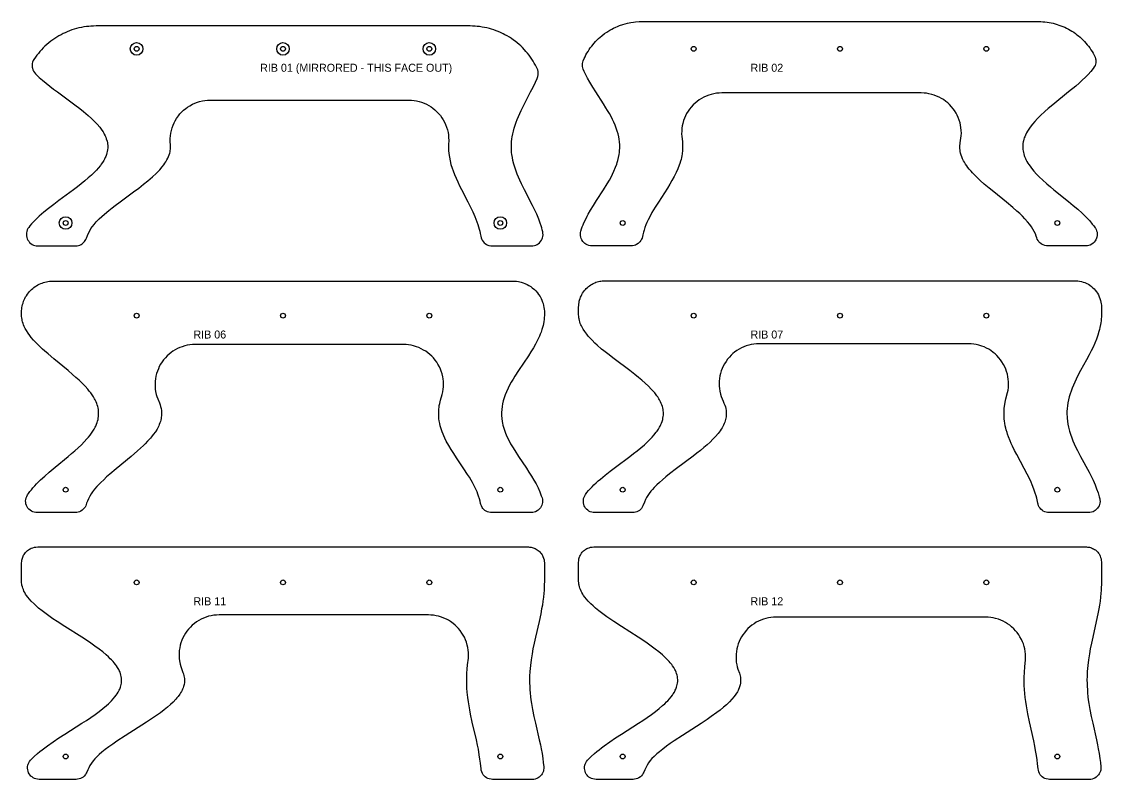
# Model space of a CAD drawing. Header units: millimetres. Extents: x 0 to 4812, y -2332 to 403.
# Drawn here: x 0 to 1889, y -933 to 392 of the extents above; entities that cross this region are included whole.
import ezdxf
from ezdxf.enums import TextEntityAlignment as Align

# ---------------------------------------------------------------- set-up
doc = ezdxf.new("R2010")
doc.units = ezdxf.units.MM
for name, color, linetype in [('CUT_HOLES', 5, 'Continuous'), ('CUT_OUTSIDE', 1, 'Continuous'), ('LABEL', 7, 'Continuous'), ('POCKET_COUNTERBORE_10MM', 3, 'Continuous')]:
    doc.layers.add(name, color=color, linetype=linetype)

msp = doc.modelspace()

# ---------------------------------------------------------------- linework, layer by layer
at = {"layer": 'CUT_HOLES'}
for centre in [(201.2, 344.4), (457.2, 344.4), (713.2, 344.4), (1175.6, 344.4), (1431.6, 344.4), (1687.6, 344.4), (77, 40), (837.4, 40), (1051.4, 40), (1811.8, 40), (201.2, -122), (457.2, -122), (713.2, -122), (1175.6, -122), (1431.6, -122), (1687.6, -122), (77, -426.4), (837.4, -426.4), (1051.4, -426.4), (1811.8, -426.4), (201.2, -588.4), (457.2, -588.4), (713.2, -588.4), (1175.6, -588.4), (1431.6, -588.4), (1687.6, -588.4), (77, -892.8), (837.4, -892.8), (1051.4, -892.8), (1811.8, -892.8)]:
    msp.add_circle(centre, 4.25, dxfattribs=at)
at = {"layer": 'CUT_OUTSIDE'}
for points in [[(892, 0), (894.4, 0.1), (896.9, 0.6), (899.3, 1.4), (901.6, 2.4), (903.8, 3.8), (905.8, 5.4), (907.8, 7.7), (909.3, 9.8), (910.4, 12), (911.2, 13.9), (911.8, 16.4), (912.1, 19.5), (912, 22), (911.6, 24.4), (910.8, 27.9), (909.8, 31.6), (908.8, 35), (907.2, 39.9), (904.6, 46.9), (901.1, 55.3), (897.9, 62.3), (893.8, 70.7), (879.6, 98.1), (874.5, 108.3), (871.3, 115.1), (869.1, 120.2), (866.9, 125.4), (864.9, 130.6), (862.6, 137.3), (861.1, 142.6), (859.4, 149.3), (858.4, 154.5), (857.6, 159.7), (857.2, 163.1), (857, 166.3), (856.8, 171.6), (856.8, 176.8), (857.1, 181.8), (857.6, 186.9), (858.2, 190.5), (859.1, 195.6), (860.2, 200.6), (861.6, 205.7), (863.2, 210.9), (865, 216), (866.9, 221), (869.1, 226.2), (871.3, 231.3), (873.7, 236.5), (879.7, 248.5), (890.3, 269), (894.7, 277.5), (898.8, 286), (901.8, 292.8), (903, 296), (903.6, 298.8), (903.8, 302.2), (903.5, 305), (902.8, 307.7), (901.8, 310.2), (900.8, 312.2), (898.9, 315.9), (896.8, 319.7), (894.9, 322.8), (892.7, 326.4), (890.2, 329.9), (887.8, 333.2), (884.7, 337.1), (882.3, 339.9), (879.5, 343), (876.1, 346.6), (873, 349.5), (870.4, 351.9), (866.6, 355.1), (863.3, 357.7), (860.4, 359.9), (856.9, 362.3), (853.4, 364.6), (849.1, 367.2), (845.4, 369.2), (842.2, 370.9), (837.7, 373), (833.9, 374.6), (829.9, 376.2), (825.8, 377.6), (821.9, 378.9), (818.3, 379.9), (813.6, 381.1), (809.5, 382), (805.9, 382.6), (801.1, 383.3), (796.8, 383.8), (793.2, 384.1), (789, 384.3), (784.6, 384.4), (130.2, 384.4), (125.5, 384.3), (121.2, 384.1), (117.6, 383.8), (113.3, 383.3), (109.1, 382.7), (105, 382), (100.1, 380.9), (96.1, 379.9), (91.9, 378.7), (87.9, 377.4), (83.9, 376), (80, 374.4), (76.1, 372.7), (72.8, 371.1), (69, 369.2), (65.3, 367.1), (61.6, 364.9), (58, 362.7), (54.5, 360.2), (51.1, 357.7), (47.8, 355.1), (44, 351.9), (40.9, 349.1), (37.8, 346.1), (34.9, 343), (32.1, 339.9), (29.3, 336.6), (26.6, 333.2), (24.2, 329.9), (21.6, 326.1), (20.3, 323.8), (19.3, 321.3), (18.6, 318.7), (18.3, 315.4), (18.5, 312.7), (18.8, 310.5), (19.6, 307.9), (20.8, 305.5), (22.3, 303.2), (24.3, 300.8), (27.1, 298.1), (30.9, 294.6), (36.7, 289.4), (42.8, 284.4), (49.3, 279.2), (56, 274.1), (62.8, 269), (92.9, 246.8), (101.8, 240), (108.2, 234.9), (116.4, 228), (122.1, 222.9), (127.4, 217.7), (132.3, 212.6), (136.6, 207.4), (139.1, 204.2), (140.4, 202.3), (142.5, 199.1), (143.6, 197.3), (144.7, 195.3), (146.2, 192.3), (147.1, 190.2), (148.2, 187.2), (149.4, 183.3), (150, 180.4), (150.3, 178.3), (150.6, 175.3), (150.7, 173.4), (150.6, 171.3), (150.3, 168), (149.8, 165), (149.3, 162.8), (148.3, 159.5), (147.2, 156.4), (146.3, 154.3), (144.8, 151.3), (143.6, 149.2), (141.7, 146), (139.4, 142.7), (137.9, 140.7), (133.8, 135.6), (130.8, 132.2), (127.6, 128.9), (122.4, 123.8), (116.7, 118.7), (110.7, 113.6), (104.3, 108.4), (97.8, 103.3), (91, 98.1), (65.4, 79.3), (56.2, 72.5), (47.3, 65.6), (38.9, 58.8), (34.9, 55.3), (31, 51.9), (27.3, 48.5), (23.8, 45.1), (20.5, 41.6), (17.6, 38.5), (14.7, 35), (12.5, 32.2), (11.1, 30.1), (9.9, 27.8), (9.1, 25.3), (8.6, 22.8), (8.4, 20.2), (8.5, 17.6), (9.1, 14.5), (9.8, 12.5), (10.9, 10.2), (12.4, 8), (14.1, 6), (16.4, 4), (18.6, 2.5), (21, 1.4), (22.9, 0.8), (25.5, 0.2), (28.5, 0), (94.6, 0), (97.2, 0.2), (99.7, 0.7), (101.6, 1.3), (104.3, 2.6), (106, 3.7), (107.9, 5.2), (110, 7.4), (111.4, 9.4), (112.4, 11.2), (113.4, 13.6), (115, 18.1), (116.8, 22.2), (119.1, 26.5), (121.4, 30.3), (124, 34), (126.8, 37.5), (130.7, 41.9), (135.9, 47.1), (140.4, 51.3), (145.2, 55.6), (152.4, 61.6), (158.3, 66.4), (163.9, 70.7), (172.3, 77), (196, 94.5), (204.8, 101), (213.4, 107.6), (221, 113.8), (228.9, 120.6), (235.5, 126.8), (238.2, 129.4), (241.6, 133.1), (246, 138.3), (248.6, 141.6), (250.8, 144.6), (252.4, 147.1), (254.3, 150.4), (255.9, 153.5), (257.2, 156.4), (258.2, 159), (259.2, 162.3), (259.7, 164.5), (260.1, 166.7), (260.4, 168.8), (260.6, 171), (260.6, 173.1), (260.6, 175.2), (260.1, 183.1), (260.1, 187.5), (260.4, 192.4), (261.1, 197), (262.1, 201.9), (263.5, 206.6), (265, 211), (266.8, 215), (268.6, 218.6), (271.1, 222.8), (274.2, 227.2), (276.9, 230.6), (279.6, 233.5), (283.1, 237), (287.2, 240.4), (290.4, 242.7), (294.1, 245.1), (298.8, 247.6), (303.3, 249.7), (307.4, 251.2), (311.2, 252.4), (316.3, 253.6), (320.5, 254.3), (324.9, 254.8), (330.1, 255), (676.9, 255), (681.9, 254.8), (686.5, 254.4), (691, 253.6), (695.5, 252.6), (699.8, 251.2), (704.1, 249.6), (708.3, 247.7), (712.5, 245.4), (716.4, 242.9), (719.6, 240.6), (723, 237.9), (726.5, 234.6), (729.5, 231.5), (732.6, 227.8), (735.2, 224), (737.7, 220.2), (739.7, 216.4), (741.7, 212), (743.5, 207.3), (744.8, 202.9), (745.9, 198.2), (746.6, 193.9), (747, 189.1), (747.1, 184.8), (746.8, 176.4), (746.8, 172.1), (747, 166.5), (747.4, 161.3), (748.3, 155), (749.5, 148.9), (751.1, 142.4), (753.1, 136), (754.8, 131.1), (757.2, 124.7), (760, 118.2), (762.9, 111.7), (766, 105.2), (769.3, 98.7), (780.5, 77.2), (784.8, 68.6), (789.2, 59.5), (792.7, 51.4), (794.8, 46.4), (796.4, 42), (797.9, 37.6), (799.3, 33.2), (800.5, 28.9), (801.3, 25.6), (802.2, 21.4), (803.1, 16.8), (803.7, 14.1), (804.4, 12.2), (805.6, 9.9), (807.3, 7.4), (809.1, 5.5), (810.6, 4.2), (813.2, 2.5), (815.5, 1.4), (817.5, 0.7), (820.5, 0.1), (822.9, 0), (892, 0)], [(997.5, 0), (995, 0.2), (992.4, 0.6), (989.4, 1.7), (987.1, 2.9), (985.3, 4.1), (983.3, 5.8), (981.6, 7.8), (979.9, 10.5), (978.8, 12.9), (978, 15.4), (977.5, 18), (977.4, 20.6), (977.7, 23.3), (978.2, 25.7), (979.5, 29.6), (980.7, 33), (982.1, 36.7), (983.5, 40.1), (986.7, 46.9), (989.2, 51.9), (991.1, 55.4), (995, 62.3), (1000.2, 70.8), (1005.6, 79.3), (1017.8, 98.1), (1024.2, 108.3), (1028.2, 115.1), (1031, 120.2), (1033.7, 125.5), (1036.2, 130.7), (1039, 137.3), (1040.9, 142.6), (1042, 145.9), (1043, 149.3), (1044.3, 154.4), (1045.3, 159.8), (1045.7, 163.1), (1046.1, 166.3), (1046.3, 171.6), (1046.3, 176.9), (1045.9, 181.8), (1045.3, 186.8), (1044.6, 190.5), (1043.4, 195.6), (1042, 200.6), (1040.3, 205.7), (1038.3, 210.9), (1036, 216), (1033.6, 221.1), (1031, 226.2), (1028.1, 231.3), (1025.1, 236.5), (1022, 241.6), (1017.7, 248.4), (1004.4, 269), (999, 277.5), (993.9, 286), (990, 293), (987.4, 297.9), (985.8, 301.3), (984.1, 305), (982.5, 308.7), (981.7, 311.3), (981.2, 313.8), (981.1, 316.3), (981.2, 318.9), (981.7, 321.4), (982.4, 323.4), (984.1, 327.4), (985.6, 330.6), (987.2, 333.8), (989, 336.9), (990.8, 340), (992.7, 343.1), (994.7, 346), (997.3, 349.4), (1001.4, 354.5), (1003.8, 357.1), (1006.3, 359.7), (1009.4, 362.7), (1012, 365), (1014.8, 367.3), (1019.9, 371.3), (1023.5, 373.8), (1029, 377.2), (1032.2, 379), (1035.3, 380.6), (1039.2, 382.4), (1042.4, 383.8), (1045.8, 385.1), (1051.9, 387.2), (1055.5, 388.3), (1059.6, 389.3), (1065.9, 390.5), (1070.1, 391.2), (1073.7, 391.6), (1080.2, 392), (1083.9, 392.1), (1778.9, 392.1), (1782.9, 392), (1786.5, 391.8), (1790.1, 391.5), (1793.7, 391.1), (1797.2, 390.6), (1800.8, 389.9), (1804.3, 389.1), (1807.7, 388.3), (1811.2, 387.3), (1814.6, 386.1), (1818, 384.9), (1821.3, 383.6), (1824.6, 382.2), (1827.9, 380.6), (1831, 379), (1834.2, 377.2), (1837.3, 375.4), (1840.3, 373.4), (1843.2, 371.4), (1846.1, 369.2), (1848.9, 367), (1851.6, 364.6), (1854.3, 362.2), (1856.9, 359.7), (1859.4, 357.1), (1861.8, 354.5), (1864.1, 351.7), (1866.3, 348.9), (1868.4, 346), (1870.5, 343), (1872.4, 340), (1874.3, 336.9), (1876.8, 332.2), (1877.7, 330), (1878.6, 327.2), (1878.9, 325.2), (1879, 322.8), (1878.8, 319.8), (1878.4, 317.9), (1877.6, 315.5), (1876.3, 312.8), (1874.5, 310.2), (1870.3, 305), (1865.5, 299.7), (1860.7, 294.7), (1855.4, 289.6), (1849.7, 284.4), (1843.8, 279.3), (1831.4, 269), (1803.9, 246.8), (1795.8, 240), (1789.9, 234.8), (1782.5, 228), (1777.3, 222.9), (1772.4, 217.7), (1768, 212.6), (1764.1, 207.5), (1760.7, 202.5), (1759.5, 200.5), (1757.7, 197.4), (1755.9, 193.6), (1754.6, 190.6), (1753.9, 188.8), (1753.3, 186.7), (1752.5, 183.8), (1752, 181.6), (1751.6, 178.7), (1751.2, 174.7), (1751.3, 171.5), (1751.5, 168.4), (1751.8, 166.2), (1752.3, 163.3), (1752.9, 161.1), (1753.8, 158), (1754.5, 156), (1755.8, 152.9), (1756.8, 150.9), (1758.4, 147.7), (1760.4, 144.4), (1761.7, 142.4), (1763.9, 139.2), (1766.4, 135.8), (1770.8, 130.5), (1775.4, 125.5), (1780.5, 120.3), (1785.9, 115.2), (1793.5, 108.4), (1799.5, 103.3), (1805.7, 98.1), (1831.2, 77.6), (1839.4, 70.8), (1847.5, 63.9), (1855, 57.2), (1858.7, 53.6), (1862.2, 50.2), (1865.5, 46.8), (1868.4, 43.6), (1872.9, 38.2), (1875.4, 35), (1877.8, 31.6), (1878.3, 30.9), (1879.6, 28.4), (1880.4, 26.4), (1881.1, 23.8), (1881.5, 20.6), (1881.4, 17.9), (1880.9, 15.3), (1880.3, 13.2), (1879.2, 10.8), (1877.8, 8.5), (1876.1, 6.4), (1874.2, 4.5), (1872, 3), (1869.1, 1.5), (1867.1, 0.8), (1864.4, 0.2), (1861.4, 0), (1794.7, 0), (1792.6, 0.1), (1790.1, 0.6), (1787.2, 1.6), (1785.3, 2.4), (1783.2, 3.8), (1780.8, 5.8), (1779.5, 7.3), (1778, 9.3), (1776.7, 11.5), (1775.8, 14), (1774.9, 16.9), (1773.3, 20.9), (1771.4, 25.1), (1769, 29.4), (1766.7, 33.1), (1763.5, 37.5), (1759.7, 42.1), (1754.8, 47.5), (1750.5, 51.9), (1745.9, 56.3), (1741.1, 60.8), (1733.8, 67.1), (1722.7, 76.4), (1700.4, 94.3), (1692.2, 101.1), (1684, 108), (1676.9, 114.3), (1669.5, 121.4), (1663.3, 127.8), (1660.8, 130.6), (1657.7, 134.3), (1655.4, 137.2), (1653.5, 139.7), (1651.2, 143.1), (1649.3, 146.3), (1647.8, 148.9), (1646.1, 152.2), (1644.8, 155.4), (1643.7, 158.5), (1642.6, 162.2), (1642, 165.1), (1641.6, 167.3), (1641.3, 170.1), (1641.2, 172.3), (1641.3, 175.7), (1641.5, 178.1), (1641.8, 180.2), (1643.2, 188), (1643.6, 192.3), (1643.8, 197.2), (1643.6, 201.7), (1643.1, 206.9), (1642.5, 210.8), (1641.5, 215), (1640, 220), (1638.2, 224.5), (1636.4, 228.5), (1634.6, 231.9), (1631.8, 236.4), (1629.4, 239.8), (1626.7, 243.1), (1623.1, 246.9), (1620.1, 249.8), (1616.7, 252.6), (1612.5, 255.6), (1608.9, 257.8), (1605.1, 259.9), (1600.4, 262), (1596.5, 263.5), (1592.3, 264.8), (1587.2, 266), (1583.1, 266.7), (1578.8, 267.1), (1573.7, 267.3), (1224.7, 267.3), (1220, 267.1), (1215.4, 266.7), (1210.8, 265.9), (1206.3, 264.9), (1201.9, 263.5), (1197.5, 261.9), (1193.3, 260), (1189.2, 257.8), (1185.3, 255.3), (1181.5, 252.6), (1178, 249.6), (1174.6, 246.4), (1171.2, 242.7), (1168.3, 239.1), (1165.7, 235.3), (1163.3, 231.3), (1161.3, 227.5), (1159.6, 223.5), (1157.9, 218.9), (1156.4, 213.8), (1155.6, 209.9), (1155, 205.6), (1154.6, 200.7), (1154.5, 195.6), (1154.8, 191), (1155.8, 182.5), (1156.2, 177.8), (1156.3, 172.3), (1156.1, 166.8), (1155.5, 161.1), (1154.9, 157.5), (1154.3, 154.4), (1153.5, 151), (1152.6, 148), (1151.5, 144.2), (1150.4, 141.1), (1147.9, 134.5), (1145, 128.2), (1141.6, 121.4), (1137.6, 114.2), (1133.8, 107.6), (1129.6, 100.8), (1113.8, 76.4), (1108.2, 67.5), (1102.6, 58.1), (1098.1, 49.8), (1095.9, 45.3), (1093.9, 40.9), (1092, 36.5), (1090.3, 32), (1088.8, 27.6), (1087.7, 23.8), (1086.6, 19.4), (1085.9, 16.2), (1085.3, 13.7), (1084.6, 11.8), (1083.4, 9.6), (1081.6, 7.1), (1079.9, 5.3), (1078.3, 4), (1075.8, 2.4), (1073.9, 1.5), (1071.6, 0.7), (1068.6, 0.1), (1066.2, 0), (997.5, 0)], [(27.2, -466.4), (24.7, -466.2), (22.1, -465.7), (19.5, -464.9), (17.1, -463.7), (14.9, -462.2), (12.9, -460.5), (11.1, -458.4), (9.7, -456.2), (8.5, -453.8), (7.7, -451.2), (7.2, -448.6), (7.1, -445.9), (7.4, -443.3), (7.9, -440.7), (8.9, -438.2), (10.4, -435.5), (12, -433), (14.4, -429.7), (17.1, -426.3), (19.9, -422.9), (23, -419.5), (26, -416.2), (29.6, -412.7), (33.1, -409.2), (40.4, -402.5), (48.4, -395.6), (58.5, -387.1), (81.4, -368.3), (87.4, -363.2), (93.3, -358.1), (99, -352.9), (104.5, -347.7), (109.5, -342.6), (114.2, -337.5), (117.1, -334.2), (119.8, -330.8), (123.5, -325.7), (124.8, -323.7), (126.8, -320.4), (128.6, -317.2), (129.6, -315.1), (131, -312), (132.2, -308.7), (132.9, -306.5), (133.7, -303.6), (134.1, -301.4), (134.6, -298.3), (134.7, -296.3), (134.8, -293.4), (134.8, -291.1), (134.6, -288.1), (134.3, -286), (133.7, -283), (133.2, -280.9), (132.2, -277.8), (131.5, -275.8), (130.2, -272.5), (128.6, -269.4), (127.6, -267.4), (125.7, -264.2), (124.5, -262.2), (120.9, -257.1), (118.3, -253.8), (115.6, -250.4), (111, -245.3), (106, -240.2), (100.7, -235.1), (95.1, -229.9), (89.3, -224.8), (81.2, -217.9), (56.3, -197.4), (46.2, -188.9), (40.3, -183.8), (36.6, -180.4), (29.4, -173.6), (24.4, -168.5), (21.1, -164.9), (17, -160), (14.3, -156.6), (11.6, -152.8), (8.6, -148.1), (6.4, -144.2), (4.7, -140.8), (3.5, -137.9), (2.7, -135.6), (1.8, -132.8), (1.2, -130.5), (0.8, -128.7), (0.4, -126), (0.1, -123.5), (0, -120.8), (0, -116.1), (0.1, -113.1), (0.3, -110.6), (0.7, -107.7), (1.1, -105.3), (1.8, -102.4), (2.5, -100.1), (3.6, -96.8), (4.7, -94.1), (5.8, -91.9), (7.1, -89.3), (8.4, -87.2), (10.4, -84.3), (12.2, -82), (13.8, -80), (15.7, -78), (17.5, -76.2), (19.7, -74.3), (21.6, -72.8), (24, -71.1), (26, -69.8), (28.6, -68.3), (30.7, -67.2), (33.4, -66), (35.7, -65.1), (38.4, -64.2), (40.8, -63.5), (43.6, -62.9), (46, -62.4), (48.9, -62), (51.3, -61.8), (54.7, -61.7), (861.9, -61.8), (865.5, -62), (869.1, -62.5), (873.6, -63.5), (877.1, -64.5), (880.5, -65.8), (884.3, -67.5), (887.4, -69.2), (890.5, -71.1), (893.3, -73.2), (896.9, -76.2), (899.5, -78.8), (902.2, -81.9), (904.4, -84.8), (906.9, -88.7), (908.6, -91.9), (910.1, -95.1), (911.4, -98.4), (912.2, -100.8), (913, -104.2), (913.7, -107.7), (914.1, -110.6), (914.4, -114.1), (914.4, -122), (914.2, -125.5), (913.9, -128.9), (913.5, -132.3), (912.8, -136.1), (912.1, -139.5), (911.2, -142.9), (910.2, -146.3), (908.6, -151.1), (907.3, -154.5), (905.9, -158), (902.7, -164.8), (899.1, -171.7), (895.2, -178.5), (891, -185.4), (886.6, -192.2), (869.4, -217.9), (862.7, -228.1), (859.6, -233.3), (856.6, -238.4), (853.7, -243.6), (851.1, -248.6), (848, -255.4), (845.9, -260.5), (844.1, -265.7), (842.6, -270.8), (841.3, -276), (840.4, -281.1), (839.8, -286.2), (839.6, -291.2), (839.6, -296.5), (840, -301.8), (840.7, -306.9), (841.3, -310.1), (842, -313.5), (843.5, -318.7), (845.2, -324), (846.4, -327.2), (847.8, -330.6), (850.2, -335.9), (852.7, -340.9), (855.4, -346), (858.4, -351.2), (862.5, -358), (869.2, -368.3), (883, -388.8), (887.5, -395.6), (892, -402.5), (896.1, -409.4), (899.9, -416.2), (903.4, -423.1), (906.5, -429.9), (907.9, -433.3), (909.1, -436.8), (910.4, -440.7), (910.9, -442.9), (911.2, -445.6), (911.1, -448.8), (910.7, -450.9), (909.9, -453.4), (908.8, -455.8), (907.4, -458.1), (905.4, -460.5), (903.4, -462.3), (901.6, -463.5), (898.8, -464.9), (896.7, -465.6), (894.1, -466.2), (891.1, -466.4), (822.5, -466.4), (820.2, -466.3), (817.2, -465.7), (814.9, -464.9), (812.6, -463.8), (810.5, -462.5), (808.6, -460.8), (806.9, -459), (805.7, -457.4), (804.3, -454.8), (803.4, -452.4), (802.8, -450.4), (801.9, -446.2), (800.8, -442.1), (799.3, -437.4), (798.1, -434), (796.6, -430.2), (795.1, -426.7), (793.4, -423.1), (791.1, -418.4), (788.5, -413.6), (786.2, -409.5), (783.3, -404.6), (780.2, -399.7), (773.8, -389.9), (760.7, -370.5), (755.9, -363.2), (751.2, -355.8), (747.1, -348.9), (742.9, -341.3), (740.5, -336.5), (738.6, -332.3), (737.2, -329.1), (735.6, -324.9), (734.5, -321.8), (733.3, -318), (732.3, -314.5), (731.4, -310.5), (730.5, -306), (730.1, -302.6), (729.7, -298.8), (729.6, -295.3), (729.6, -291.6), (729.7, -288.1), (729.9, -285.4), (730.3, -281.9), (730.7, -279.2), (731.4, -275.8), (732.9, -269.7), (735.8, -260.1), (736.8, -255.3), (737.5, -250.5), (737.9, -246.3), (738, -242.4), (737.8, -236.9), (737.3, -232.6), (736.6, -228.8), (735.4, -223.7), (734, -219.2), (732.6, -215.5), (730.8, -211.6), (728.3, -207), (726.1, -203.5), (723.6, -200), (720.3, -196), (717.4, -193), (714.3, -190.1), (710.3, -186.8), (706.9, -184.3), (703.2, -182.1), (699, -179.8), (694.8, -177.9), (690.8, -176.4), (685.6, -174.8), (681.4, -173.9), (676.9, -173.1), (672.4, -172.7), (668.1, -172.6), (303.7, -172.6), (298.7, -172.7), (294.2, -173.2), (289.7, -173.9), (285.3, -175), (281, -176.3), (276.7, -177.9), (272.6, -179.7), (268.4, -182), (264.7, -184.3), (261.6, -186.5), (258, -189.3), (254.5, -192.5), (251.5, -195.6), (248.4, -199.3), (245.7, -202.9), (243.1, -207.1), (240.9, -211.1), (239.2, -214.8), (237.5, -219.1), (236.1, -223.4), (235, -227.8), (234.2, -232.2), (233.7, -236.7), (233.5, -241.3), (233.5, -245.8), (233.9, -250.3), (234.5, -254.5), (235.6, -259.9), (236.7, -263.6), (238.1, -267.6), (241, -274.5), (242.2, -277.8), (243.1, -280.6), (244, -284.3), (244.5, -287.8), (244.7, -289.7), (244.8, -292.1), (244.8, -294.5), (244.7, -296.4), (244.3, -299.9), (244, -301.8), (243.4, -304.7), (242.7, -307.2), (241.9, -309.7), (240.9, -312.1), (239.8, -314.6), (238.7, -317), (236.9, -320.2), (234, -325), (230.4, -329.9), (227.3, -333.9), (225.2, -336.3), (220.4, -341.7), (216.1, -346.1), (213.2, -349), (208.2, -353.7), (202.8, -358.6), (191.5, -368.2), (165.3, -389.7), (154.1, -399.3), (148.7, -404.1), (143.6, -408.8), (138.7, -413.5), (135.5, -416.8), (131.8, -420.7), (127.8, -425.4), (124.3, -429.8), (121.7, -433.6), (119.1, -437.8), (116.9, -442), (115.1, -446.2), (113.7, -449.8), (112.9, -452.3), (112.2, -454.3), (111, -456.6), (109.6, -458.7), (107.9, -460.6), (106, -462.3), (103.8, -463.7), (101.5, -464.8), (99.1, -465.7), (96.6, -466.2), (94, -466.4), (27.2, -466.4)], [(1002.7, -466.4), (999.7, -466.2), (997.2, -465.6), (994.7, -464.8), (992.4, -463.6), (990.2, -462.1), (988.3, -460.4), (986.6, -458.5), (985.2, -456.3), (984.3, -454.4), (983.4, -452), (982.8, -449.5), (982.6, -446.9), (982.7, -444.3), (983.1, -441.7), (983.9, -439.2), (985, -436.9), (986.4, -434.6), (988.9, -431.4), (991.7, -428), (994.7, -424.6), (997.8, -421.4), (1001.2, -418), (1004.9, -414.5), (1008.7, -411.1), (1012.7, -407.7), (1021, -400.8), (1029.7, -394), (1038.8, -387.1), (1063.9, -368.3), (1070.6, -363.2), (1077, -358.1), (1083.3, -352.9), (1089.3, -347.7), (1094.8, -342.6), (1100, -337.5), (1103.2, -334.2), (1106.1, -330.8), (1110.2, -325.7), (1111.6, -323.7), (1113.9, -320.4), (1115.8, -317.2), (1116.9, -315.1), (1118.4, -312.1), (1119.3, -310), (1120.4, -306.9), (1121.4, -303.6), (1121.9, -301.4), (1122.4, -298.4), (1122.6, -296.2), (1122.7, -293.2), (1122.7, -291.1), (1122.4, -288.1), (1122.1, -286), (1121.4, -283), (1120.9, -280.9), (1119.8, -277.8), (1119, -275.8), (1117.6, -272.5), (1115.9, -269.4), (1114.7, -267.4), (1112.7, -264.2), (1111.3, -262.2), (1107.4, -257.1), (1104.5, -253.8), (1101.4, -250.4), (1096.4, -245.3), (1091, -240.2), (1085.2, -235.1), (1079, -229.9), (1072.6, -224.8), (1063.7, -217.9), (1036.3, -197.4), (1025.2, -188.9), (1018.7, -183.8), (1014.6, -180.4), (1006.7, -173.6), (1002.9, -170), (997.8, -165.1), (994.4, -161.4), (991.3, -158), (988.5, -154.5), (985, -149.8), (982.5, -145.9), (980.5, -142.4), (979.1, -139.6), (978.3, -137.9), (977.3, -135.5), (976.4, -132.9), (975.7, -130.4), (975.1, -127.8), (974.8, -126), (974.6, -123.6), (974.4, -120.2), (974.4, -107.2), (974.5, -104.4), (974.7, -102.2), (975.1, -99.2), (975.5, -96.9), (976.1, -94.8), (976.9, -91.9), (977.8, -89.7), (978.7, -87.7), (980, -85), (981.2, -82.9), (982.8, -80.5), (984.2, -78.7), (986.1, -76.4), (987.7, -74.6), (989.9, -72.6), (991.6, -71.1), (993.4, -69.7), (995.9, -68), (997.8, -66.9), (999.9, -65.8), (1002.6, -64.5), (1004.6, -63.7), (1006.9, -63), (1009, -62.4), (1011.3, -61.8), (1013.4, -61.5), (1015.7, -61.1), (1017.9, -61), (1020.7, -60.9), (1843.9, -60.9), (1847.5, -61.1), (1850.5, -61.6), (1854.2, -62.4), (1857.1, -63.2), (1860, -64.3), (1863.3, -65.8), (1866, -67.2), (1868.6, -68.9), (1871.6, -71.1), (1873.9, -73.1), (1876.1, -75.3), (1878.1, -77.5), (1880.3, -80.4), (1882, -83), (1883.5, -85.6), (1885.1, -89.1), (1886.3, -91.9), (1887.3, -95.4), (1888, -98.3), (1888.4, -101.4), (1888.7, -103.7), (1888.8, -105.9), (1888.8, -120.6), (1888.7, -124.1), (1888.5, -127.5), (1888.2, -130.9), (1887.8, -134.3), (1887.3, -137.7), (1886.3, -142.6), (1885.4, -146.3), (1884.5, -149.7), (1882.5, -156.3), (1880, -163.1), (1877.2, -170), (1874.1, -177), (1870.8, -183.7), (1867.3, -190.6), (1862.8, -199.1), (1852.5, -217.9), (1847.2, -228.1), (1844.7, -233.3), (1842.2, -238.4), (1840, -243.5), (1837.9, -248.6), (1835.9, -253.8), (1834.2, -259), (1832.6, -264.1), (1831.3, -269.3), (1830.3, -274.4), (1829.5, -279.5), (1828.9, -284.6), (1828.6, -289.8), (1828.6, -294.9), (1828.7, -298.2), (1828.9, -301.5), (1829.4, -306.7), (1830.3, -311.9), (1831.3, -317.1), (1833.1, -323.8), (1834.7, -329.1), (1837.1, -335.8), (1839.1, -340.8), (1841.3, -346), (1843.7, -351.2), (1847, -358), (1852.4, -368.3), (1867.2, -395.6), (1870.7, -402.5), (1874.1, -409.4), (1877.8, -417.7), (1880.5, -424.6), (1883, -431.6), (1885, -438.5), (1885.9, -442.1), (1886.3, -444.2), (1886.4, -446.8), (1886.1, -449.8), (1885.5, -452.3), (1884.8, -454.3), (1883.3, -457), (1882.2, -458.7), (1880.5, -460.6), (1878.1, -462.6), (1876.4, -463.7), (1874.1, -464.8), (1871.2, -465.8), (1868.7, -466.3), (1866.3, -466.4), (1797.3, -466.4), (1794.8, -466.3), (1792.3, -465.8), (1789.9, -465), (1787.1, -463.7), (1785, -462.3), (1783.1, -460.6), (1781.4, -458.7), (1780.2, -457), (1779, -454.7), (1777.9, -451.8), (1777.4, -449.7), (1776.4, -444.3), (1775.6, -440.9), (1774.6, -437.1), (1773.2, -432.4), (1770.8, -425.2), (1767.9, -417.9), (1765.8, -413.2), (1763.9, -409), (1759, -399.2), (1753.9, -389.3), (1740.6, -364.8), (1736.8, -357.5), (1733.2, -350.1), (1731.1, -345.5), (1729.2, -341.1), (1726.3, -333.7), (1724.7, -329.1), (1723.7, -326.1), (1722.5, -321.8), (1721.7, -318.6), (1720.7, -314.4), (1719.9, -309.8), (1719.4, -306.4), (1719, -302.6), (1718.7, -299.1), (1718.6, -295.1), (1718.6, -291.8), (1718.7, -287.2), (1718.9, -284.6), (1719.3, -280.5), (1719.8, -277.3), (1720.5, -273.2), (1721.7, -267.7), (1724.7, -256.6), (1725.5, -252.3), (1726.1, -247.4), (1726.4, -242.4), (1726.3, -237.5), (1725.9, -233.1), (1725.3, -229.2), (1724.3, -224.4), (1722.9, -219.6), (1721.5, -215.6), (1719.8, -211.5), (1717.5, -207.2), (1714.8, -202.7), (1712.3, -199.1), (1709.6, -195.8), (1706, -191.9), (1702.9, -188.9), (1699.6, -186.2), (1695.3, -183), (1691.6, -180.7), (1687.9, -178.7), (1683.7, -176.8), (1679.6, -175.2), (1674.3, -173.5), (1670, -172.6), (1665.4, -171.8), (1660.8, -171.4), (1656.5, -171.2), (1290.4, -171.2), (1285.4, -171.4), (1280.9, -171.8), (1276.4, -172.6), (1271.9, -173.6), (1267.6, -175), (1263.3, -176.6), (1259.1, -178.5), (1254.9, -180.7), (1251.3, -183), (1247.3, -185.8), (1244.3, -188.3), (1241.2, -191.2), (1238, -194.5), (1234.9, -198.2), (1232.2, -201.9), (1229.6, -206.1), (1227.4, -210.1), (1225.6, -214.3), (1223.9, -218.5), (1222.6, -222.9), (1221.6, -227.3), (1220.8, -231.8), (1220.3, -236.4), (1220.2, -240.9), (1220.3, -245.1), (1220.7, -249.6), (1221.3, -253.9), (1222.5, -259.2), (1223.8, -263.4), (1225.2, -267.3), (1227, -271.4), (1228.6, -274.8), (1230, -278.4), (1231, -281.4), (1231.7, -284.3), (1232.4, -288.1), (1232.7, -291.7), (1232.6, -295.3), (1232.3, -299), (1231.9, -301.3), (1231.5, -303.3), (1230.8, -305.7), (1229.9, -308.3), (1229, -310.7), (1227.9, -313.2), (1226.6, -315.8), (1225.2, -318.2), (1223.7, -320.7), (1222, -323.2), (1220, -325.9), (1218.3, -328.1), (1214, -333.3), (1209.4, -338.2), (1204.4, -343.1), (1199.1, -347.9), (1193.4, -352.8), (1187.3, -357.9), (1181.2, -362.7), (1174.9, -367.6), (1145.8, -389.3), (1133.6, -398.8), (1127.1, -404), (1121.3, -408.9), (1115.7, -413.8), (1111.4, -417.8), (1106.7, -422.5), (1103.3, -426.1), (1100.9, -429), (1097.9, -432.7), (1095.3, -436.6), (1093.2, -440.2), (1091.4, -443.6), (1089.5, -447.9), (1086.9, -454.7), (1085.7, -456.9), (1084.3, -459), (1082.6, -460.8), (1080.7, -462.4), (1078.6, -463.8), (1076.3, -464.9), (1074, -465.7), (1071.5, -466.2), (1068.9, -466.4), (1002.7, -466.4)], [(30.6, -932.8), (27.6, -932.6), (25.1, -932.1), (22.7, -931.2), (20.4, -930.1), (18.2, -928.6), (16.3, -926.9), (14.9, -925.4), (13.4, -923.3), (12.2, -921.1), (11.3, -918.7), (10.7, -916.2), (10.4, -913.1), (10.6, -910.5), (11, -908), (11.6, -906.1), (12.6, -903.7), (13.9, -901.5), (15.6, -899.4), (18.7, -896.1), (21.9, -892.9), (27.8, -887.6), (31.9, -884.2), (36, -880.9), (40.6, -877.4), (45.3, -874), (55, -867.2), (65.3, -860.3), (75.9, -853.5), (105.6, -834.7), (113.5, -829.6), (121.1, -824.5), (128.5, -819.3), (135.5, -814.2), (142.1, -809), (148.3, -803.9), (152, -800.5), (155.4, -797.2), (157.3, -795.3), (160.4, -791.9), (163.2, -788.6), (165.7, -785.3), (167.1, -783.2), (169, -780.1), (170.8, -776.8), (171.7, -774.8), (172.9, -771.7), (173.6, -769.5), (174.3, -766.7), (174.7, -764.3), (174.9, -761.4), (175, -758.1), (174.8, -755.7), (174.3, -752.8), (173.8, -750.7), (173, -747.7), (172.2, -745.6), (170.8, -742.5), (169.8, -740.5), (167.9, -737.2), (165.8, -734), (164.3, -732.1), (161.8, -728.9), (160.1, -726.9), (157.1, -723.7), (155.2, -721.8), (151.8, -718.5), (148.1, -715.1), (141.9, -710), (135.4, -704.9), (128.3, -699.8), (120.9, -694.6), (113.3, -689.5), (105.3, -684.3), (75.7, -665.5), (62.4, -657), (54.8, -651.9), (49.9, -648.5), (40.4, -641.7), (35.8, -638.1), (29.6, -633.2), (25.5, -629.6), (21.7, -626.1), (16.9, -621.3), (13.9, -617.9), (11.1, -614.4), (8.6, -611.1), (7.1, -608.8), (5.5, -606), (4.2, -603.6), (3.1, -601), (2.1, -598.5), (1.3, -595.9), (0.7, -593.3), (0.4, -591.5), (0.1, -589.2), (0, -586.5), (0, -554.8), (0.2, -551.5), (0.4, -549.6), (0.8, -547.8), (1.3, -546), (1.9, -544.3), (2.7, -542.6), (3.5, -541), (4.4, -539.4), (5.5, -537.9), (6.6, -536.4), (7.9, -535.1), (9.2, -533.8), (10.6, -532.6), (12, -531.5), (13.6, -530.5), (15.2, -529.6), (16.9, -528.8), (19.6, -527.7), (22.4, -527), (25.1, -526.6), (28.3, -526.4), (886.8, -526.4), (888.7, -526.5), (891.1, -526.8), (893, -527.2), (894.8, -527.7), (896.7, -528.4), (898.4, -529.2), (900.1, -530), (902.1, -531.3), (903.7, -532.5), (905.1, -533.6), (906.5, -535.1), (907.8, -536.5), (909, -537.9), (910.3, -540), (911.2, -541.6), (912, -543.3), (913.1, -546), (913.8, -548.7), (914.2, -551.4), (914.4, -554.4), (914.4, -586.9), (914.3, -592.1), (914.2, -597.2), (913.9, -602.4), (913.5, -607.5), (912.8, -614.2), (911.9, -621), (910.9, -628), (909.7, -634.8), (908.1, -643.3), (905.2, -657), (898.9, -684.3), (896.6, -694.5), (894.5, -704.8), (892.9, -713.3), (891.3, -723.6), (890, -733.8), (889.5, -739), (889.1, -744), (888.7, -752.6), (888.6, -759.4), (888.7, -764.5), (888.8, -769.7), (889.2, -776.5), (889.6, -781.7), (890.3, -788.5), (891, -793.6), (892, -800.4), (893.8, -810.7), (896.2, -822.7), (898.8, -834.7), (905.5, -863.7), (907.4, -872.2), (908.7, -879.1), (910.3, -887.7), (911.7, -896.1), (912.6, -903.1), (913.4, -910.9), (913.4, -913.8), (913.2, -916.3), (912.7, -918.3), (911.8, -920.7), (910.7, -923), (909.2, -925.1), (907.2, -927.4), (905.2, -929), (903.5, -930.1), (901.2, -931.2), (898.3, -932.2), (895.8, -932.7), (893.4, -932.8), (823.8, -932.8), (821.2, -932.6), (818, -932), (815.4, -931), (813, -929.8), (810.8, -928.2), (808.9, -926.3), (807.5, -924.6), (806.1, -922.3), (804.9, -919.8), (804, -916.7), (803.7, -914.2), (802.7, -904.5), (801.8, -897.3), (800.6, -889.6), (799, -880.2), (797.5, -873.1), (795.6, -863.8), (788.4, -832.8), (785.3, -818.5), (783.9, -811.3), (782.6, -804.1), (781.5, -797), (780.5, -789.8), (779.5, -780.5), (779, -773.2), (778.6, -763.9), (778.7, -754.8), (778.9, -747.3), (779.4, -740.1), (780.1, -732.8), (781.5, -720.8), (781.7, -715.5), (781.6, -710.9), (781.2, -706.7), (780.5, -702.2), (779.5, -698), (778, -692.7), (776.4, -688.6), (774.5, -684.4), (772.6, -680.7), (770.3, -677), (767.1, -672.5), (764.4, -669.2), (761.5, -666.1), (758.2, -662.9), (754.8, -660.2), (750.4, -657), (746.7, -654.7), (743, -652.7), (738.8, -650.8), (734.7, -649.2), (729.5, -647.6), (725.2, -646.6), (720.7, -645.9), (716.1, -645.5), (711.8, -645.3), (345.6, -645.3), (340.9, -645.5), (336.3, -645.9), (331.7, -646.7), (327.2, -647.7), (322.7, -649.1), (318.4, -650.7), (314.2, -652.7), (310.1, -654.9), (306.1, -657.3), (302.4, -660.1), (298.5, -663.3), (295.2, -666.5), (292.1, -670), (289.2, -673.6), (286.5, -677.4), (284.1, -681.4), (282.2, -685.2), (280.3, -689.4), (278.8, -693.8), (277.5, -698.3), (276.5, -702.8), (275.8, -707.4), (275.4, -712), (275.4, -716.4), (275.6, -721.3), (276.1, -725.7), (277.2, -731.2), (278.3, -735.4), (279.6, -739.2), (282.2, -745.7), (283.1, -748.1), (284, -751.5), (284.5, -753.8), (284.8, -756.4), (285, -759.9), (284.8, -763.4), (284.2, -766.8), (283.2, -770.6), (282.5, -772.8), (281.7, -774.8), (280.7, -777), (279.5, -779.3), (278.1, -781.6), (276.7, -783.8), (273.6, -788.1), (271.7, -790.4), (269.6, -792.8), (265.1, -797.5), (260.6, -801.8), (255.1, -806.6), (249.2, -811.4), (242.9, -816.2), (235.8, -821.2), (229, -825.9), (218.3, -833), (181.2, -856.5), (166.8, -866), (159.4, -871), (152.7, -875.8), (146.4, -880.6), (140.4, -885.4), (135.8, -889.4), (131.6, -893.3), (128.1, -896.9), (125, -900.5), (122.3, -904.2), (119.6, -908.4), (117.4, -912.6), (115.7, -916.2), (114.2, -919.9), (113.2, -922.2), (111.8, -924.5), (109.7, -926.9), (107.7, -928.7), (105.5, -930.1), (103.1, -931.3), (100.6, -932.1), (97.9, -932.6), (95.7, -932.8), (30.6, -932.8)], [(1004.8, -932.8), (1001.9, -932.6), (999.4, -932.1), (996.9, -931.2), (994.6, -930.1), (992.5, -928.7), (990.6, -927), (989.2, -925.5), (987.7, -923.4), (986.5, -921.1), (985.6, -918.7), (985, -916.2), (984.7, -913.7), (984.8, -910.6), (985.3, -908.1), (985.8, -906.1), (986.8, -903.8), (988.1, -901.6), (989.8, -899.4), (992.6, -896.4), (996.1, -892.9), (1001.9, -887.6), (1006, -884.2), (1010, -880.9), (1014.6, -877.4), (1019.3, -874), (1028.8, -867.2), (1039.1, -860.3), (1049.6, -853.5), (1079, -834.7), (1086.8, -829.6), (1094.3, -824.5), (1101.6, -819.3), (1108.6, -814.2), (1115.1, -809), (1121.3, -803.9), (1125, -800.5), (1128.3, -797.2), (1130.2, -795.3), (1133.2, -791.9), (1136, -788.6), (1138.5, -785.3), (1139.9, -783.2), (1141.8, -780.1), (1143.5, -776.8), (1144.4, -774.8), (1145.6, -771.7), (1146.3, -769.5), (1147, -766.7), (1147.4, -764.3), (1147.7, -761.4), (1147.7, -758.1), (1147.5, -755.8), (1147.1, -752.8), (1146.6, -750.7), (1145.7, -747.7), (1144.9, -745.6), (1143.6, -742.5), (1142.6, -740.5), (1140.7, -737.2), (1138.6, -734), (1137.2, -732.1), (1134.6, -728.9), (1132.9, -726.9), (1130, -723.7), (1128.1, -721.8), (1124.8, -718.5), (1121, -715.1), (1114.9, -710), (1108.4, -704.9), (1101.5, -699.8), (1094.2, -694.6), (1086.6, -689.5), (1078.7, -684.3), (1049.4, -665.5), (1036.2, -657), (1028.7, -651.9), (1023.8, -648.5), (1014.4, -641.7), (1009.8, -638.1), (1003.7, -633.2), (999.6, -629.6), (995.9, -626.1), (991.2, -621.3), (988.1, -617.9), (985.4, -614.4), (983, -611.1), (981.5, -608.8), (979.8, -606), (978.6, -603.6), (977.4, -601), (976.5, -598.5), (975.7, -595.9), (975.1, -593.3), (974.8, -591.5), (974.5, -589.2), (974.4, -586.5), (974.4, -553.1), (974.5, -550.6), (974.7, -548.9), (975, -547.2), (975.4, -545.5), (976, -543.8), (976.6, -542.3), (977.4, -540.7), (978.6, -538.7), (979.5, -537.2), (980.6, -535.8), (981.8, -534.5), (983, -533.3), (984.4, -532.2), (985.8, -531.2), (987.2, -530.2), (988.7, -529.4), (990.3, -528.6), (992.8, -527.7), (995.4, -527), (998, -526.6), (1001, -526.4), (1862.5, -526.4), (1864.4, -526.5), (1866.1, -526.7), (1868, -527), (1869.7, -527.5), (1871.4, -528), (1873.5, -528.9), (1875.2, -529.8), (1876.8, -530.7), (1878.2, -531.7), (1880, -533.2), (1881.3, -534.4), (1882.6, -535.8), (1883.6, -537.2), (1884.6, -538.7), (1885.8, -540.7), (1886.6, -542.3), (1887.5, -544.7), (1888.2, -547.4), (1888.6, -549.9), (1888.8, -552.7), (1888.8, -586.9), (1888.7, -592.1), (1888.6, -597.2), (1888.3, -602.4), (1887.9, -607.5), (1887.2, -614.2), (1886.4, -621), (1885.4, -628), (1884.3, -634.8), (1882.7, -643.3), (1879.8, -657), (1873.6, -684.3), (1871.4, -694.5), (1869.3, -704.8), (1867.8, -713.3), (1866.2, -723.6), (1865, -733.8), (1864.5, -739), (1864.1, -744), (1863.7, -752.6), (1863.6, -759.4), (1863.7, -764.5), (1863.8, -769.7), (1864.2, -776.5), (1864.6, -781.7), (1865.3, -788.5), (1865.9, -793.6), (1866.9, -800.4), (1868.7, -810.7), (1871, -822.7), (1873.6, -834.7), (1880.1, -863.7), (1881.9, -872.2), (1883.3, -879.1), (1884.8, -887.7), (1886.1, -896.1), (1887, -903.1), (1887.8, -910.9), (1887.9, -913.8), (1887.6, -916.4), (1887.1, -918.4), (1886.2, -920.7), (1885.1, -923), (1883.6, -925.1), (1881.6, -927.4), (1879.6, -929), (1877.5, -930.4), (1875.6, -931.2), (1872.7, -932.2), (1870.2, -932.7), (1867.8, -932.8), (1798.2, -932.8), (1795.6, -932.6), (1792.4, -932), (1789.9, -931), (1787.5, -929.8), (1785.3, -928.2), (1783.7, -926.7), (1781.9, -924.6), (1780.5, -922.4), (1779.2, -919.4), (1778.5, -916.8), (1778.1, -914.2), (1777.3, -905.6), (1776.4, -898.5), (1775.3, -890.9), (1773.8, -882), (1772.4, -874.6), (1770.5, -865.2), (1763.1, -832.4), (1760.1, -818.1), (1758.7, -811), (1757.5, -804), (1756.4, -796.9), (1755.5, -789.8), (1754.7, -782.7), (1754.1, -775.7), (1753.8, -768.6), (1753.6, -761.7), (1753.7, -754.5), (1754, -745.1), (1754.8, -735.9), (1756, -723.6), (1756.2, -719.1), (1756, -713.6), (1755.5, -709.3), (1754.7, -704.6), (1753.7, -700.4), (1752.3, -696), (1750.8, -692.1), (1749, -688.2), (1746.4, -683.4), (1744.1, -679.8), (1741.4, -676.1), (1738.8, -672.9), (1735.9, -669.7), (1731.8, -666), (1728.5, -663.3), (1724.8, -660.7), (1720.9, -658.3), (1717.2, -656.3), (1713.1, -654.4), (1709, -652.9), (1703.8, -651.3), (1699.6, -650.4), (1695.1, -649.6), (1690.6, -649.2), (1686.3, -649.1), (1319.9, -649.1), (1315.3, -649.2), (1310.8, -649.6), (1306.3, -650.4), (1301.9, -651.4), (1297.5, -652.7), (1293.2, -654.3), (1289.1, -656.1), (1285.1, -658.2), (1281.2, -660.6), (1277.5, -663.2), (1273.9, -666.1), (1270.6, -669.2), (1267.5, -672.5), (1264.3, -676.3), (1261.6, -680), (1259.2, -683.8), (1257.2, -687.5), (1255.3, -691.6), (1253.7, -695.8), (1252.3, -700.2), (1251.2, -704.6), (1250.4, -709.1), (1249.9, -713.6), (1249.7, -717.9), (1249.8, -723.3), (1250.2, -727.6), (1251, -732.4), (1251.8, -736.2), (1253, -740.3), (1255.5, -747.1), (1256.2, -749.5), (1256.9, -752), (1257.3, -754.3), (1257.6, -757.7), (1257.6, -761.3), (1257.3, -764.7), (1256.9, -767.2), (1255.9, -770.8), (1255.2, -773), (1254.2, -775.4), (1253.2, -777.4), (1252, -779.8), (1249.4, -783.9), (1246.4, -788.1), (1242.5, -792.7), (1238.2, -797.4), (1233.1, -802.2), (1228, -806.7), (1222.1, -811.5), (1216, -816.1), (1206.3, -823.1), (1199.4, -827.9), (1188.8, -834.8), (1156, -855.8), (1141.4, -865.4), (1134.6, -870.2), (1127.9, -874.9), (1121.6, -879.7), (1115.6, -884.5), (1111, -888.4), (1106.3, -892.8), (1102.7, -896.4), (1099.7, -900), (1096.7, -904), (1094.3, -907.7), (1092.3, -911.3), (1090.2, -915.8), (1088.5, -919.9), (1087.5, -922.2), (1086.1, -924.5), (1084.4, -926.5), (1082.4, -928.3), (1079.8, -930.1), (1077.4, -931.3), (1074.9, -932.1), (1072.2, -932.6), (1070, -932.8), (1004.8, -932.8)]]:
    msp.add_lwpolyline(points, close=True, dxfattribs=at)
at = {"layer": 'POCKET_COUNTERBORE_10MM'}
for centre in [(201.2, 344.4), (457.2, 344.4), (713.2, 344.4), (77, 40), (837.4, 40)]:
    msp.add_circle(centre, 11, dxfattribs=at)

# ---------------------------------------------------------------- texts
at = {"layer": 'LABEL'}
for s, p in [('RIB 01 (MIRRORED - THIS FACE OUT)', (585.2, 311.4)), ('RIB 02', (1303.6, 311.4)), ('RIB 06', (329.2, -155)), ('RIB 07', (1303.6, -155)), ('RIB 11', (329.2, -621.4)), ('RIB 12', (1303.6, -621.4))]:
    msp.add_text(s, height=14, dxfattribs=at).set_placement(p, align=Align.MIDDLE_CENTER)

doc.saveas('drawing.dxf')
